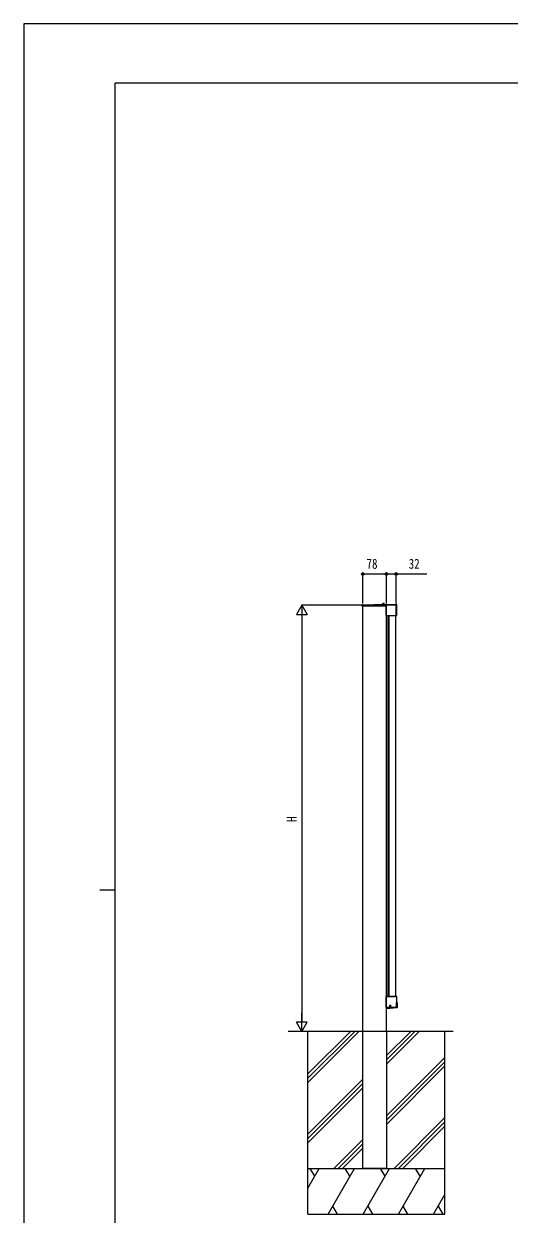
# Model space of a CAD drawing. Units: millimetres, scale not verified. Extents: x -4209 to 4205, y -2974 to 2970.
# Drawn here: x -4205 to -2611, y -940 to 2970 of the extents above; entities that cross this region are included whole.
import ezdxf
from ezdxf.enums import TextEntityAlignment as Align

# ---------------------------------------------------------------- set-up
doc = ezdxf.new("R2010")
doc.units = ezdxf.units.MM
doc.header["$LTSCALE"] = 16
for name, color, linetype in [('0-3_YKK_A1', 4, 'Continuous'), ('0-4_YKK_D', 6, 'Continuous'), ('0-5_YKK_ZWAK', 7, 'Continuous')]:
    doc.layers.add(name, color=color, linetype=linetype)
doc.styles.add('ＭＳ ゴシック', font='')
doc.styles.get('ＭＳ ゴシック').set_extended_font_data('MS Gothic')

msp = doc.modelspace()

# ---------------------------------------------------------------- linework, layer by layer
at = {"layer": '0-3_YKK_A1'}
for p, q in [((-3094.13, 1057.65), (-3094.13, 1060.65)), ((-3018.63, 1057.65), (-3094.13, 1057.65)), ((-3092.63, 1062.15), (-2983.14, 1062.15)), ((-3091.63, 1060.65), (-3092.63, 1060.65)), ((-3092.13, -339.35), (-3092.13, 1057.65)), ((-3055.13, 1063.15), (-2982.84, 1063.15)), ((-3028.88, 1062.75), (-3028.88, 1062.65)), ((-3019.88, 1062.15), (-3028.38, 1062.15)), ((-3026.48, 1064.66), (-3025.28, 1062.24)), ((-3024.13, 1067.9), (-3024.13, 1056.4)), ((-3021.78, 1064.66), (-3022.99, 1062.24)), ((-3019.38, 1062.75), (-3019.38, 1062.65)), ((-3018.63, 1057.65), (-3014.13, 1062.15)), ((-3016.36, 1060.77), (-3016.36, 1027.27)), ((-2982.13, 1060.65), (-3015.63, 1060.65)), ((-2980.88, 1061.75), (-3015.38, 1061.75)), ((-2982.43, 1027.16), (-2982.13, 1060.65)), ((-2980.93, 1027.15), (-2980.64, 1059.62)), ((-2979.9, 1027.27), (-2979.9, 1060.77)), ((-2979.89, 1031.64), (-2979.64, 1059.92)), ((-3015.38, 1026.29), (-3015.16, 1026.29)), ((-3015.16, 1026.29), (-3014.88, 1026.49)), ((-3012.63, 1026.15), (-3012.63, -224.86)), ((-3012.63, 1026.15), (-2984.33, 1026.15)), ((-3007.83, 1026.15), (-3007.83, 1026.75)), ((-3007.63, 1026.15), (-3007.63, -224.86)), ((-3006.83, 1026.15), (-3006.83, -224.86)), ((-3006.13, 1026.55), (-2990.13, 1026.55)), ((-2995.63, 1026.15), (-2995.63, 1026.65)), ((-2990.13, 1026.55), (-2989.13, 1026.49)), ((-2989.13, 1026.49), (-2981.38, 1026.49)), ((-2984.33, 1026.15), (-2984.33, -224.86)), ((-2982.43, 1027.16), (-2980.93, 1027.15)), ((-2981.1, 1026.29), (-2981.38, 1026.49)), ((-2981.1, 1026.29), (-2980.88, 1026.29)), ((-3016.36, -225.98), (-3016.36, -259.48)), ((-3015.16, -225), (-3015.38, -225)), ((-3015.16, -225), (-3014.88, -225.2)), ((-3007.13, -225.2), (-3014.88, -225.2)), ((-3012.63, -224.86), (-2984.33, -224.86)), ((-3007.83, -225.45), (-3007.83, -224.86)), ((-3006.13, -225.26), (-3007.13, -225.2)), ((-2990.13, -225.26), (-3006.13, -225.26)), ((-2981.1, -225), (-2981.38, -225.2)), ((-2980.88, -225), (-2981.1, -225)), ((-2979.9, -259.48), (-2979.9, -225.98)), ((-3015.38, -260.46), (-2980.88, -260.46)), ((-3014.13, -259.35), (-3003.53, -259.35)), ((-2979.56, -262.42), (-3014.13, -264.89)), ((-3003.23, -259.05), (-3003.23, -253.98)), ((-3003.15, -253.77), (-3002.32, -252.94)), ((-3002.11, -252.85), (-3001.53, -252.85)), ((-3001.23, -253.15), (-3001.23, -259.05)), ((-3000.93, -259.35), (-2982.63, -259.35)), ((-2981.63, -258.35), (-2981.63, -245.98)), ((-2981.55, -245.77), (-2980.22, -244.44)), ((-2980.01, -244.35), (-2978.93, -244.35)), ((-2978.63, -244.65), (-2978.63, -261.42)), ((-2795.6, -339.35), (-3336.8, -339.35)), ((-3272.13, -939.35), (-3272.13, -339.35)), ((-3272.13, -507.12), (-3104.37, -339.35)), ((-3272.13, -492.97), (-3118.51, -339.35)), ((-3272.13, -478.83), (-3132.65, -339.35)), ((-3014.13, -339.35), (-3014.13, -789.35)), ((-3014.13, -432.97), (-2920.52, -339.35)), ((-3014.13, -447.11), (-2906.38, -339.35)), ((-3014.13, -418.82), (-2934.66, -339.35)), ((-2822.13, -939.35), (-2822.13, -339.35)), ((-3014.13, -616.81), (-2822.13, -424.81)), ((-3014.13, -630.95), (-2822.13, -438.96)), ((-3014.13, -645.1), (-2822.13, -453.1)), ((-3272.13, -676.82), (-3092.13, -496.82)), ((-3272.13, -690.96), (-3092.13, -510.96)), ((-3272.13, -705.11), (-3092.13, -525.11)), ((-2988.69, -789.35), (-2822.13, -622.8)), ((-2974.54, -789.35), (-2822.13, -636.94)), ((-2960.4, -789.35), (-2822.13, -651.09)), ((-3186.68, -789.35), (-3092.13, -694.81)), ((-3172.53, -789.35), (-3092.13, -708.95)), ((-3158.39, -789.35), (-3092.13, -723.1)), ((-3272.13, -789.35), (-2822.13, -789.35)), ((-3272.13, -854.07), (-3234.77, -789.35)), ((-3249.77, -815.34), (-3264.77, -789.35)), ((-3205.9, -939.35), (-3119.3, -789.35)), ((-3134.3, -815.34), (-3149.3, -789.35)), ((-3090.43, -939.35), (-3003.83, -789.35)), ((-3018.83, -815.34), (-3033.83, -789.35)), ((-2974.96, -939.35), (-2888.36, -789.35)), ((-2903.36, -815.34), (-2918.36, -789.35)), ((-2859.49, -939.35), (-2822.13, -874.65)), ((-3190.91, -913.37), (-3175.91, -939.35)), ((-3075.44, -913.37), (-3060.44, -939.35)), ((-2959.96, -913.37), (-2944.96, -939.35)), ((-2844.49, -913.37), (-2829.49, -939.35)), ((-3272.13, -939.35), (-2822.13, -939.35))]:
    msp.add_line(p, q, dxfattribs=at)
for points in [[(-3014.13, -339.35), (-3014.13, 862.91), (-3014.13, 1060.65)], [(-3014.88, 1026.49), (-3007.13, 1026.49), (-3006.13, 1026.55)], [(-2981.38, -225.2), (-2989.13, -225.2), (-2990.13, -225.26)], [(-3014.13, -789.35), (-3092.13, -789.35), (-3092.13, -339.35)]]:
    msp.add_lwpolyline(points, dxfattribs=at)
for centre, radius, start, end in [((-3092.63, 1060.65), 1.5, 90, 180), ((-3055.13, 1062.15), 1, 90, 180), ((-3024.13, 1059.25), 5.9, 36.38156, 143.61844), ((-3028.38, 1062.65), 0.5, 180, 270), ((-3019.88, 1062.65), 0.5, 270, 0), ((-3015.38, 1060.77), 0.981, 90, 180), ((-2983.14, 1059.65), 2.5, 359.5, 90), ((-2982.84, 1059.95), 3.2, 359.5, 90), ((-2980.88, 1060.77), 0.981, 0, 90), ((-3015.38, 1027.27), 0.981, 180, 270), ((-2980.89, 1031.65), 1, 269.5, 359.5), ((-2980.88, 1027.27), 0.981, 270, 0), ((-3015.38, -225.98), 0.981, 90, 180), ((-2980.88, -225.98), 0.981, 0, 90), ((-3015.38, -259.48), 0.981, 180, 270), ((-3003.53, -259.05), 0.3, 270, 0), ((-3002.93, -253.98), 0.3, 135, 180), ((-3002.11, -253.15), 0.3, 90, 135), ((-3001.53, -253.15), 0.3, 0, 90), ((-3000.93, -259.05), 0.3, 180, 270), ((-2982.63, -258.35), 1, 270, 0), ((-2981.33, -245.98), 0.3, 135, 180), ((-2980.88, -259.48), 0.981, 270, 0), ((-2980.01, -244.65), 0.3, 90, 135), ((-2979.63, -261.42), 1, 274.08562, 0), ((-2978.93, -244.65), 0.3, 0, 90)]:
    msp.add_arc(centre, radius, start, end, dxfattribs=at)
at = {"layer": '0-4_YKK_D'}
for p, q in [((-3092.13, 1065.85), (-3092.13, 1164.15)), ((-3092.13, 1163.15), (-3014.13, 1163.15)), ((-3014.13, 1074.15), (-3014.13, 1164.15)), ((-3014.13, 1065.85), (-3014.13, 1164.15)), ((-2982.13, 1065.85), (-2982.13, 1164.15)), ((-3292.13, 1060.65), (-3309.63, 1030.33)), ((-3093.13, 1060.65), (-3293.13, 1060.65)), ((-3292.13, 1060.65), (-3274.63, 1030.33)), ((-3292.13, 1060.65), (-3292.13, 1000.02)), ((-3309.63, 1030.33), (-3274.63, 1030.33)), ((-3292.13, 1025.65), (-3292.13, -304.35)), ((-3292.13, -339.35), (-3309.63, -309.04)), ((-3274.63, -309.04), (-3309.63, -309.04)), ((-3292.13, -339.35), (-3292.13, -278.73)), ((-3292.13, -339.35), (-3274.63, -309.04)), ((-3093.13, -339.35), (-3293.13, -339.35))]:
    msp.add_line(p, q, dxfattribs=at)
msp.add_lwpolyline([(-3014.13, 1163.15), (-2982.13, 1163.15), (-2881.33, 1163.15)], dxfattribs=at)
for centre in [(-3092.13, 1163.15), (-3014.13, 1163.15), (-3014.13, 1163.15), (-2982.13, 1163.15)]:
    msp.add_circle(centre, 4.25, dxfattribs=at)
at = {"layer": '0-5_YKK_ZWAK'}
for p, q in [((3895.02, 2775), (-3904.98, 2775)), ((-3904.98, -2525), (-3904.98, 2775)), ((-3954.98, 125), (-3904.98, 125))]:
    msp.add_line(p, q, dxfattribs=at)
msp.add_lwpolyline([(-4205, -2970), (4205, -2970), (4205, 2970), (-4205, 2970)], close=True, dxfattribs=at)

# ---------------------------------------------------------------- texts
at = {"layer": '0-4_YKK_D', "style": 'ＭＳ ゴシック', "width": 0.8}
for s, p in [('78', (-3079.53, 1170.15)), ('32', (-2941.13, 1170.15))]:
    msp.add_text(s, height=32.99, dxfattribs=at).set_placement(p, align=Align.BOTTOM_LEFT)
msp.add_text('H', height=32.99, rotation=90, dxfattribs=at).set_placement((-3299.13, 348.65), align=Align.BOTTOM_LEFT)

doc.saveas('drawing.dxf')
